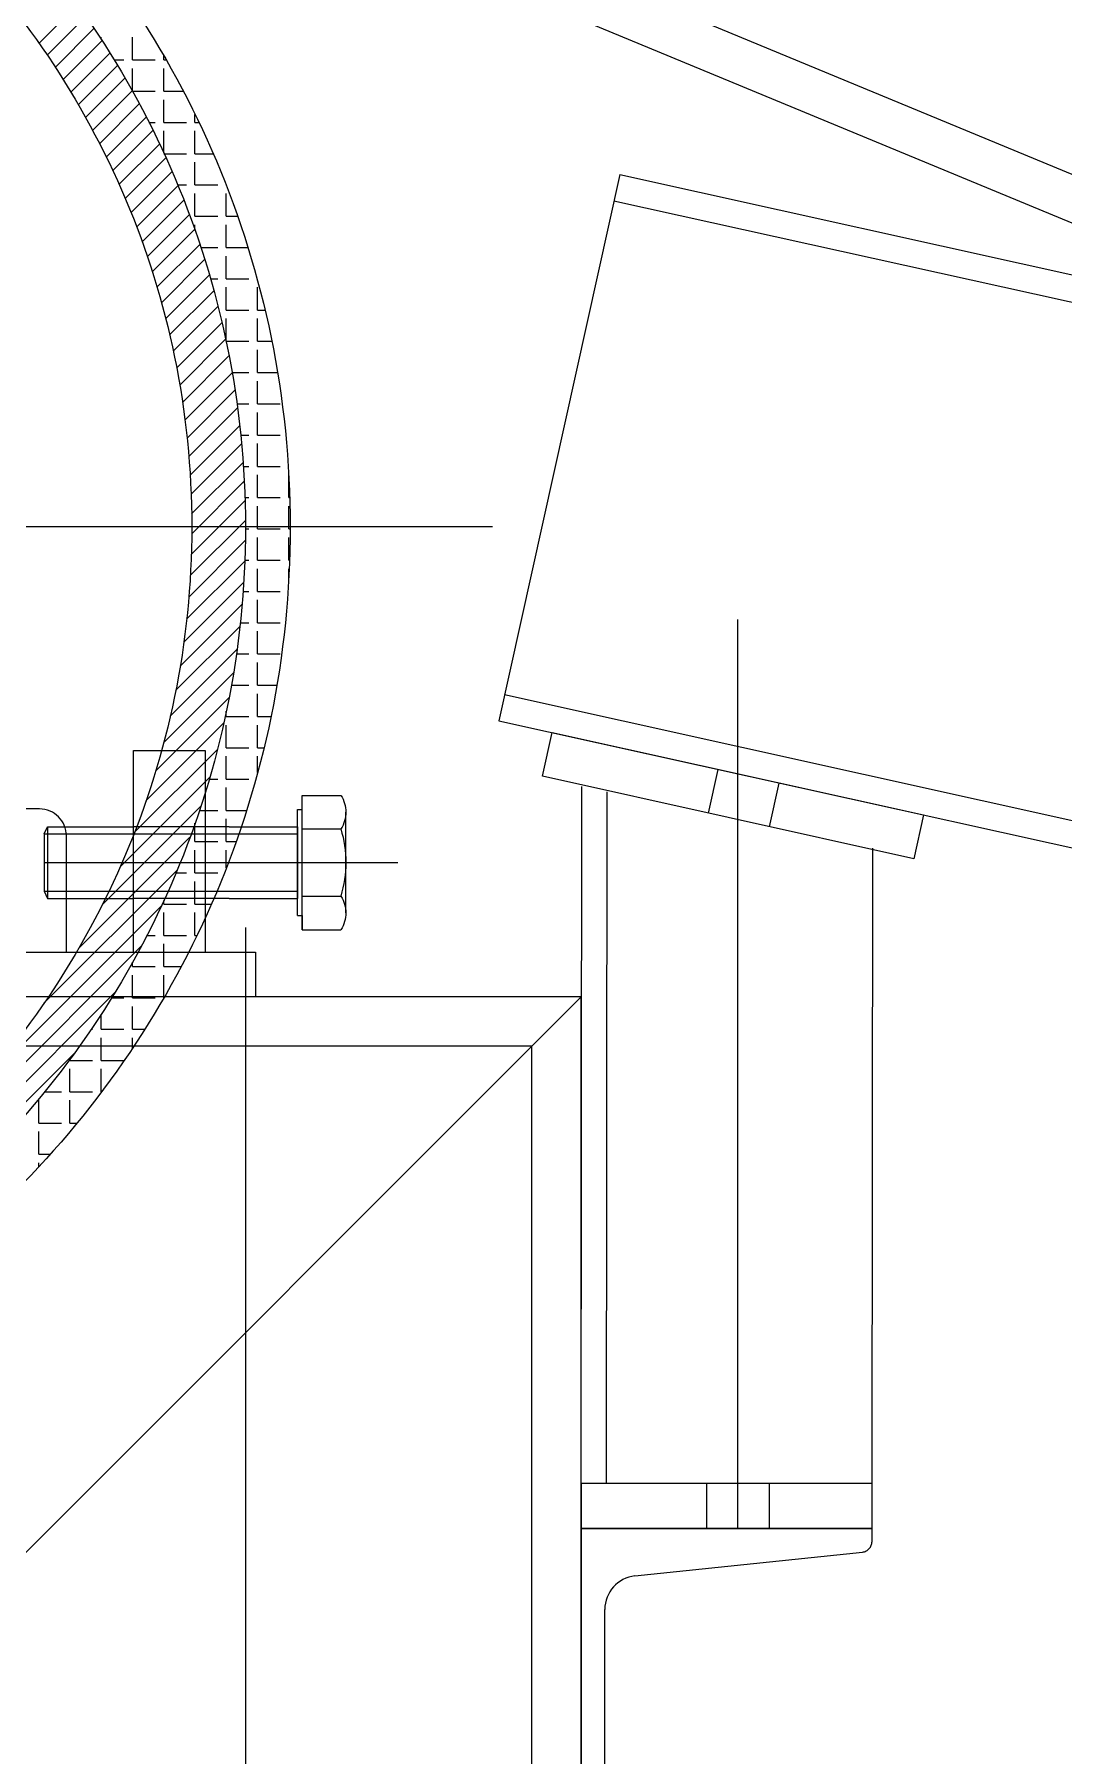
# Model space of a CAD drawing. Header units: inches. Extents: x 0 to 157513, y -28488 to 35640.
# Drawn here: x 11353.1 to 11583.1, y 19163.4 to 19547.9 of the extents above; entities that cross this region are included whole.
import ezdxf

# ---------------------------------------------------------------- set-up
doc = ezdxf.new("R2010")
doc.units = ezdxf.units.IN
doc.header["$LTSCALE"] = 400
doc.header["$MEASUREMENT"] = 0
doc.linetypes.add('PHANTOM', pattern=[2.5, 1.25, -0.25, 0.25, -0.25, 0.25, -0.25])
doc.layers.add('BF', color=8, linetype='PHANTOM')
doc.layers.add('BF STR', color=8, linetype='PHANTOM', lineweight=5)

# ---------------------------------------------------------------- blocks, each defined once
blk = doc.blocks.new('611bf4 strgaele')
at = {"layer": 'BF STR'}
for p, q in [((-268564.35, 33644.59, -169.38), (-266745.18, 32890.94, -640.43)), ((-268568.26, 33635.39, -169.38), (-266738.59, 32876.95, -640.43)), ((-268496.57, 33550.14, -169.38), (-268487.96, 33558.75, -169.38)), ((-268494.73, 33547.49, -169.38), (-268486.1, 33556.12, -169.38)), ((-268492.94, 33544.79, -169.38), (-268484.28, 33553.45, -169.38)), ((-268491.19, 33542.05, -169.38), (-268482.5, 33550.74, -169.38)), ((-268482.67, 33551.01, -169.38), (-268482.67, 33551.53, -169.38)), ((-268475.69, 33546.45, -169.38), (-268475.69, 33551.53, -169.38)), ((-268489.48, 33539.27, -169.38), (-268480.76, 33547.99, -169.38)), ((-268468.7, 33546.45, -169.38), (-268468.7, 33547.35, -169.38)), ((-268487.81, 33536.45, -169.38), (-268479.05, 33545.21, -169.38)), ((-268479.8, 33546.45, -169.38), (-268477.59, 33546.45, -169.38)), ((-268475.69, 33546.45, -169.38), (-268470.61, 33546.45, -169.38)), ((-268475.69, 33539.47, -169.38), (-268475.69, 33544.55, -169.38)), ((-268468.7, 33546.45, -169.38), (-268468.18, 33546.45, -169.38)), ((-268468.7, 33539.47, -169.38), (-268468.7, 33544.55, -169.38)), ((-268486.18, 33533.58, -169.38), (-268477.38, 33542.39, -169.38)), ((-268484.6, 33530.68, -169.38), (-268475.76, 33539.52, -169.38)), ((-268475.69, 33539.47, -169.38), (-268470.61, 33539.47, -169.38)), ((-268468.7, 33539.47, -169.38), (-268464.36, 33539.47, -169.38)), ((-268483.06, 33527.73, -169.38), (-268474.17, 33536.62, -169.38)), ((-268468.7, 33532.48, -169.38), (-268468.7, 33537.56, -169.38)), ((-268481.56, 33524.74, -169.38), (-268472.62, 33533.68, -169.38)), ((-268472.01, 33532.48, -169.38), (-268470.61, 33532.48, -169.38)), ((-268468.7, 33532.48, -169.38), (-268463.62, 33532.48, -169.38)), ((-268461.72, 33532.48, -169.38), (-268461.72, 33534.24, -169.38)), ((-268461.72, 33532.48, -169.38), (-268460.87, 33532.48, -169.38)), ((-268480.11, 33521.7, -169.38), (-268471.12, 33530.69, -169.38)), ((-268478.7, 33518.61, -169.38), (-268469.65, 33527.66, -169.38)), ((-268468.7, 33525.63, -169.38), (-268468.7, 33530.58, -169.38)), ((-268461.72, 33525.5, -169.38), (-268461.72, 33530.58, -169.38)), ((-268477.34, 33515.48, -169.38), (-268468.23, 33524.59, -169.38)), ((-268468.64, 33525.5, -169.38), (-268463.62, 33525.5, -169.38)), ((-268461.72, 33525.5, -169.38), (-268457.7, 33525.5, -169.38)), ((-268476.03, 33512.31, -169.38), (-268466.86, 33521.48, -169.38)), ((-268461.72, 33518.51, -169.38), (-268461.72, 33523.59, -169.38)), ((-268366.79, 33520.85, -10023.68), (-268393.85, 33398.81, -10023.68)), ((-268366.79, 33520.85, -10023.68), (-267399.83, 33306.48, -10023.68)), ((-268474.77, 33509.08, -169.38), (-268465.52, 33518.32, -169.38)), ((-268465.6, 33518.51, -169.38), (-268463.62, 33518.51, -169.38)), ((-268461.72, 33518.51, -169.38), (-268456.64, 33518.51, -169.38)), ((-268461.72, 33511.53, -169.38), (-268461.72, 33516.61, -169.38)), ((-268454.73, 33511.53, -169.38), (-268454.73, 33516.61, -169.38)), ((-268473.55, 33505.8, -169.38), (-268464.24, 33515.12, -169.38)), ((-268368.09, 33514.99, -10023.68), (-267399.83, 33300.33, -10023.68)), ((-268472.39, 33502.48, -169.38), (-268463, 33511.87, -169.38)), ((-268471.28, 33499.1, -169.38), (-268461.8, 33508.57, -169.38)), ((-268461.72, 33511.53, -169.38), (-268456.64, 33511.53, -169.38)), ((-268461.72, 33508.34, -169.38), (-268461.72, 33509.62, -169.38)), ((-268454.73, 33511.53, -169.38), (-268452.24, 33511.53, -169.38)), ((-268454.73, 33504.54, -169.38), (-268454.73, 33509.62, -169.38)), ((-268470.22, 33495.66, -169.38), (-268460.66, 33505.23, -169.38)), ((-268469.22, 33492.17, -169.38), (-268459.56, 33501.83, -169.38)), ((-268460.43, 33504.54, -169.38), (-268456.64, 33504.54, -169.38)), ((-268454.73, 33504.54, -169.38), (-268449.93, 33504.54, -169.38)), ((-268454.73, 33497.56, -169.38), (-268454.73, 33502.64, -169.38)), ((-268468.28, 33488.62, -169.38), (-268458.52, 33498.39, -169.38)), ((-268458.28, 33497.56, -169.38), (-268456.64, 33497.56, -169.38)), ((-268454.73, 33497.56, -169.38), (-268449.65, 33497.56, -169.38)), ((-268467.4, 33485.02, -169.38), (-268457.53, 33494.89, -169.38)), ((-268454.73, 33490.57, -169.38), (-268454.73, 33495.65, -169.38)), ((-268447.75, 33490.57, -169.38), (-268447.75, 33495.65, -169.38)), ((-268466.58, 33481.35, -169.38), (-268456.59, 33491.34, -169.38)), ((-268454.73, 33490.57, -169.38), (-268449.65, 33490.57, -169.38)), ((-268447.75, 33490.57, -169.38), (-268446.11, 33490.57, -169.38)), ((-268465.82, 33477.61, -169.38), (-268455.71, 33487.73, -169.38)), ((-268454.73, 33483.59, -169.38), (-268454.73, 33488.67, -169.38)), ((-268447.75, 33483.59, -169.38), (-268447.75, 33488.67, -169.38)), ((-268465.13, 33473.81, -169.38), (-268454.89, 33484.06, -169.38)), ((-268454.73, 33483.59, -169.38), (-268449.65, 33483.59, -169.38)), ((-268447.75, 33483.59, -169.38), (-268444.58, 33483.59, -169.38)), ((-268447.75, 33476.6, -169.38), (-268447.75, 33481.68, -169.38)), ((-268464.51, 33469.94, -169.38), (-268454.13, 33480.33, -169.38)), ((-268463.97, 33466, -169.38), (-268453.43, 33476.54, -169.38)), ((-268453.44, 33476.6, -169.38), (-268449.65, 33476.6, -169.38)), ((-268447.75, 33476.6, -169.38), (-268443.29, 33476.6, -169.38)), ((-268447.75, 33469.62, -169.38), (-268447.75, 33474.7, -169.38)), ((-268463.49, 33461.98, -169.38), (-268452.79, 33472.68, -169.38)), ((-268463.1, 33457.88, -169.38), (-268452.22, 33468.76, -169.38)), ((-268452.34, 33469.62, -169.38), (-268449.65, 33469.62, -169.38)), ((-268447.75, 33469.62, -169.38), (-268442.67, 33469.62, -169.38)), ((-268447.75, 33462.63, -169.38), (-268447.75, 33467.71, -169.38)), ((-268462.8, 33453.7, -169.38), (-268451.73, 33464.77, -169.38)), ((-268451.5, 33462.63, -169.38), (-268449.65, 33462.63, -169.38)), ((-268447.75, 33462.63, -169.38), (-268442.67, 33462.63, -169.38)), ((-268462.59, 33449.42, -169.38), (-268451.31, 33460.7, -169.38)), ((-268447.75, 33455.65, -169.38), (-268447.75, 33460.73, -169.38)), ((-268462.47, 33445.05, -169.38), (-268450.96, 33456.55, -169.38)), ((-268450.9, 33455.65, -169.38), (-268449.65, 33455.65, -169.38)), ((-268447.75, 33455.65, -169.38), (-268442.67, 33455.65, -169.38)), ((-268462.45, 33440.57, -169.38), (-268450.7, 33452.32, -169.38)), ((-268447.75, 33448.66, -169.38), (-268447.75, 33453.74, -169.38)), ((-268440.76, 33448.66, -169.38), (-268440.76, 33453.73, -169.38)), ((-268462.54, 33435.99, -169.38), (-268450.53, 33448, -169.38)), ((-268450.55, 33448.66, -169.38), (-268449.65, 33448.66, -169.38)), ((-268447.75, 33448.66, -169.38), (-268442.67, 33448.66, -169.38)), ((-268440.76, 33448.66, -169.38), (-268440.55, 33448.66, -169.38)), ((-268462.76, 33431.29, -169.38), (-268450.45, 33443.59, -169.38)), ((-268447.75, 33441.68, -169.38), (-268447.75, 33446.76, -169.38)), ((-268440.76, 33441.68, -169.38), (-268440.76, 33446.76, -169.38)), ((-268395.25, 33442.14, -169.38), (-268920.75, 33442.14, -169.38)), ((-268450.44, 33441.68, -169.38), (-268449.65, 33441.68, -169.38)), ((-268447.75, 33441.68, -169.38), (-268442.67, 33441.68, -169.38)), ((-268447.75, 33434.69, -169.38), (-268447.75, 33439.77, -169.38)), ((-268440.76, 33441.68, -169.38), (-268440.44, 33441.68, -169.38)), ((-268440.76, 33434.69, -169.38), (-268440.76, 33439.77, -169.38)), ((-268463.1, 33426.45, -169.38), (-268450.47, 33439.09, -169.38)), ((-268463.58, 33421.48, -169.38), (-268450.59, 33434.47, -169.38)), ((-268450.58, 33434.69, -169.38), (-268449.65, 33434.69, -169.38)), ((-268447.75, 33434.69, -169.38), (-268442.67, 33434.69, -169.38)), ((-268447.75, 33427.71, -169.38), (-268447.75, 33432.79, -169.38)), ((-268440.76, 33434.69, -169.38), (-268440.58, 33434.69, -169.38)), ((-268440.76, 33430.54, -169.38), (-268440.76, 33432.79, -169.38)), ((-268464.22, 33416.35, -169.38), (-268450.83, 33429.75, -169.38)), ((-268450.97, 33427.71, -169.38), (-268449.65, 33427.71, -169.38)), ((-268447.75, 33427.71, -169.38), (-268442.67, 33427.71, -169.38)), ((-268465.03, 33411.05, -169.38), (-268451.19, 33424.89, -169.38)), ((-268447.75, 33420.72, -169.38), (-268447.75, 33425.8, -169.38)), ((-268451.59, 33420.72, -169.38), (-268449.65, 33420.72, -169.38)), ((-268447.75, 33420.72, -169.38), (-268442.67, 33420.72, -169.38)), ((-268340.44, 33218.4, -169.38), (-268340.44, 33421.42, -169.38)), ((-268466.04, 33405.56, -169.38), (-268451.68, 33419.91, -169.38)), ((-268447.75, 33413.74, -169.38), (-268447.75, 33418.82, -169.38)), ((-268467.26, 33399.84, -169.38), (-268452.32, 33414.78, -169.38)), ((-268452.47, 33413.74, -169.38), (-268449.65, 33413.74, -169.38)), ((-268447.75, 33413.74, -169.38), (-268442.67, 33413.74, -169.38)), ((-268468.75, 33393.87, -169.38), (-268453.13, 33409.49, -169.38)), ((-268447.75, 33406.75, -169.38), (-268447.75, 33411.83, -169.38)), ((-268453.6, 33406.75, -169.38), (-268449.65, 33406.75, -169.38)), ((-268447.75, 33406.75, -169.38), (-268443.45, 33406.75, -169.38)), ((-268447.75, 33399.77, -169.38), (-268447.75, 33404.85, -169.38)), ((-268392.55, 33404.67, -10023.68), (-267399.83, 33184.59, -10023.68)), ((-268470.53, 33387.59, -169.38), (-268454.11, 33404.01, -169.38)), ((-268454.73, 33399.77, -169.38), (-268454.73, 33400.93, -169.38)), ((-268472.68, 33380.95, -169.38), (-268455.3, 33398.33, -169.38)), ((-268454.73, 33399.77, -169.38), (-268449.65, 33399.77, -169.38)), ((-268454.73, 33392.78, -169.38), (-268454.73, 33397.86, -169.38)), ((-268447.75, 33399.77, -169.38), (-268444.76, 33399.77, -169.38)), ((-268447.75, 33392.78, -169.38), (-268447.75, 33397.86, -169.38)), ((-268393.85, 33398.81, -10023.68), (-267399.83, 33178.44, -10023.68)), ((-268384.1, 33386.41, -162.75), (-268381.94, 33396.17, -162.75)), ((-268381.94, 33396.17, -162.75), (-268298.95, 33377.77, -162.75)), ((-268475.44, 33347.15, -169.38), (-268475.44, 33392.15, -169.38)), ((-268475.44, 33392.15, -169.38), (-268459.44, 33392.15, -169.38)), ((-268475.28, 33373.86, -169.38), (-268456.72, 33392.42, -169.38)), ((-268459.44, 33392.15, -169.38), (-268459.44, 33347.15, -169.38)), ((-268454.73, 33392.78, -169.38), (-268449.65, 33392.78, -169.38)), ((-268454.73, 33385.8, -169.38), (-268454.73, 33390.88, -169.38)), ((-268447.75, 33392.78, -169.38), (-268446.33, 33392.78, -169.38)), ((-268447.75, 33387.23, -169.38), (-268447.75, 33390.88, -169.38)), ((-268478.47, 33366.18, -169.38), (-268458.42, 33386.24, -169.38)), ((-268458.54, 33385.8, -169.38), (-268456.64, 33385.8, -169.38)), ((-268454.73, 33385.8, -169.38), (-268449.65, 33385.8, -169.38)), ((-268301.12, 33368.01, -162.75), (-268384.1, 33386.41, -162.75)), ((-268347, 33378.18, -10030.31), (-268344.84, 33387.95, -10030.31)), ((-268454.73, 33378.81, -169.38), (-268454.73, 33383.89, -169.38)), ((-268437.8, 33382.15, -169.38), (-268429.12, 33382.15, -169.38)), ((-268437.8, 33379, -169.38), (-268437.8, 33382.15, -169.38)), ((-268437.8, 33352.14, -169.38), (-268437.8, 33382.15, -169.38)), ((-268437.8, 33382.15, -169.38), (-268429.12, 33382.15, -169.38)), ((-268437.8, 33379, -169.38), (-268437.8, 33382.15, -169.38)), ((-268375.44, 33228.4, -169.38), (-268375.28, 33384.15, -10030.31)), ((-268369.74, 33228.4, -169.38), (-268369.58, 33382.94, -10030.31)), ((-268333.33, 33375.15, -10030.31), (-268331.17, 33384.91, -10030.31)), ((-268496.44, 33379.13, -169.38), (-268547.25, 33379.13, -169.38)), ((-268482.48, 33357.68, -169.38), (-268460.43, 33379.73, -169.38)), ((-268460.73, 33378.81, -169.38), (-268456.64, 33378.81, -169.38)), ((-268454.73, 33378.81, -169.38), (-268450.22, 33378.81, -169.38)), ((-268438.78, 33355.29, -169.38), (-268438.78, 33379, -169.38)), ((-268438.78, 33379, -169.38), (-268437.8, 33379, -169.38)), ((-268438.78, 33355.29, -169.38), (-268438.78, 33379, -169.38)), ((-268438.78, 33379, -169.38), (-268437.8, 33379, -169.38)), ((-268428.01, 33355.9, -169.38), (-268428.01, 33378.4, -169.38)), ((-268428.01, 33355.9, -169.38), (-268428.01, 33378.4, -169.38)), ((-268298.95, 33377.77, -162.75), (-268301.12, 33368.01, -162.75)), ((-268495.44, 33373.55, -169.38), (-268494.64, 33375.15, -169.38)), ((-268494.64, 33375.15, -169.38), (-268475.44, 33375.15, -169.38)), ((-268494.64, 33375.15, -169.38), (-268494.64, 33359.15, -169.38)), ((-268454.11, 33375.15, -169.38), (-268475.44, 33375.15, -169.38)), ((-268461.72, 33371.83, -169.38), (-268461.72, 33375.93, -169.38)), ((-268454.73, 33371.83, -169.38), (-268454.73, 33376.91, -169.38)), ((-268454.11, 33375.15, -169.38), (-268438.78, 33375.15, -169.38)), ((-268438.78, 33375.15, -169.38), (-268438.78, 33359.15, -169.38)), ((-268438.78, 33375.15, -169.38), (-268438.78, 33359.15, -169.38)), ((-268437.8, 33374.65, -169.38), (-268429.12, 33374.65, -169.38)), ((-268437.8, 33374.65, -169.38), (-268429.12, 33374.65, -169.38)), ((-268495.44, 33373.55, -169.38), (-268438.78, 33373.55, -169.38)), ((-268495.44, 33373.55, -169.38), (-268495.44, 33360.75, -169.38)), ((-268490.44, 33347.13, -169.38), (-268490.44, 33373.13, -169.38)), ((-268487.76, 33347.91, -169.38), (-268462.83, 33372.84, -169.38)), ((-268461.72, 33371.83, -169.38), (-268456.64, 33371.83, -169.38)), ((-268454.73, 33371.83, -169.38), (-268452.56, 33371.83, -169.38)), ((-268310.44, 33228.4, -169.38), (-268310.28, 33370.34, -10030.31)), ((-268495.44, 33367.15, -169.38), (-268429.55, 33367.15, -169.38)), ((-268495.44, 33367.15, -169.38), (-268438.78, 33367.15, -169.38)), ((-268482.11, 33367.15, -169.38), (-268440.78, 33367.15, -169.38)), ((-268475.44, 33367.15, -169.38), (-268423.44, 33367.15, -169.38)), ((-268470.45, 33367.15, -169.38), (-268416.39, 33367.15, -169.38)), ((-268470.45, 33367.15, -169.38), (-268416.39, 33367.15, -169.38)), ((-268461.72, 33364.84, -169.38), (-268461.72, 33369.92, -169.38)), ((-268454.73, 33365.99, -169.38), (-268454.73, 33369.92, -169.38)), ((-268495.46, 33335.72, -169.38), (-268465.73, 33365.45, -169.38)), ((-268465.98, 33364.84, -169.38), (-268463.62, 33364.84, -169.38)), ((-268461.72, 33364.84, -169.38), (-268456.64, 33364.84, -169.38)), ((-268461.72, 33357.86, -169.38), (-268461.72, 33362.94, -169.38)), ((-268495.44, 33360.75, -169.38), (-268438.78, 33360.75, -169.38)), ((-268495.44, 33360.75, -169.38), (-268494.64, 33359.15, -169.38)), ((-268494.64, 33359.15, -169.38), (-268475.44, 33359.15, -169.38)), ((-268454.11, 33359.15, -169.38), (-268475.44, 33359.15, -169.38)), ((-268468.7, 33357.86, -169.38), (-268468.7, 33358.65, -169.38)), ((-268454.11, 33359.15, -169.38), (-268438.78, 33359.15, -169.38)), ((-268437.8, 33359.65, -169.38), (-268429.12, 33359.65, -169.38)), ((-268437.8, 33359.65, -169.38), (-268429.12, 33359.65, -169.38)), ((-268565.73, 33260.97, -169.38), (-268469.27, 33357.42, -169.38)), ((-268468.7, 33357.86, -169.38), (-268463.62, 33357.86, -169.38)), ((-268468.7, 33350.87, -169.38), (-268468.7, 33355.95, -169.38)), ((-268461.72, 33357.86, -169.38), (-268458.1, 33357.86, -169.38)), ((-268461.72, 33350.87, -169.38), (-268461.72, 33355.95, -169.38)), ((-268438.78, 33355.29, -169.38), (-268437.8, 33355.29, -169.38)), ((-268438.78, 33355.29, -169.38), (-268437.8, 33355.29, -169.38)), ((-268437.8, 33355.29, -169.38), (-268437.8, 33352.14, -169.38)), ((-268472.48, 33350.87, -169.38), (-268470.61, 33350.87, -169.38)), ((-268468.7, 33350.87, -169.38), (-268463.62, 33350.87, -169.38)), ((-268461.72, 33350.87, -169.38), (-268461.31, 33350.87, -169.38)), ((-268450.44, 33352.63, -169.38), (-268450.44, 32898.05, -169.38)), ((-268437.8, 33352.14, -169.38), (-268429.12, 33352.14, -169.38)), ((-268852.69, 33347.13, -169.38), (-268448.19, 33347.13, -169.38)), ((-268810.44, 33347.13, -169.38), (-268490.44, 33347.13, -169.38)), ((-268556.77, 33265.43, -169.38), (-268473.74, 33348.47, -169.38)), ((-268468.7, 33343.89, -169.38), (-268468.7, 33348.97, -169.38)), ((-268448.19, 33347.13, -169.38), (-268448.19, 33337.13, -169.38)), ((-268475.69, 33343.89, -169.38), (-268475.69, 33344.87, -169.38)), ((-268475.69, 33343.89, -169.38), (-268470.61, 33343.89, -169.38)), ((-268468.7, 33343.89, -169.38), (-268464.85, 33343.89, -169.38)), ((-268475.69, 33336.9, -169.38), (-268475.69, 33341.98, -169.38)), ((-268468.7, 33336.92, -169.38), (-268468.7, 33341.98, -169.38)), ((-268375.44, 33337.13, -169.38), (-269025.19, 33337.13, -169.38)), ((-268448.19, 33337.13, -169.38), (-268852.69, 33337.13, -169.38)), ((-268546.35, 33271.36, -169.38), (-268479.67, 33338.04, -169.38)), ((-268525.44, 33187.13, -169.38), (-268375.44, 33337.13, -169.38)), ((-268480.37, 33336.9, -169.38), (-268477.59, 33336.9, -169.38)), ((-268475.69, 33336.9, -169.38), (-268470.61, 33336.9, -169.38)), ((-268375.44, 32910.13, -169.38), (-268375.44, 33337.13, -169.38)), ((-268482.67, 33329.92, -169.38), (-268482.67, 33333.26, -169.38)), ((-268475.69, 33329.92, -169.38), (-268475.69, 33335, -169.38)), ((-268484.9, 33329.92, -169.38), (-268484.58, 33329.92, -169.38)), ((-268482.67, 33329.92, -169.38), (-268477.59, 33329.92, -169.38)), ((-268482.67, 33322.93, -169.38), (-268482.67, 33328.01, -169.38)), ((-268475.69, 33329.92, -169.38), (-268472.94, 33329.92, -169.38)), ((-268475.69, 33325.69, -169.38), (-268475.69, 33328.01, -169.38)), ((-268386.44, 33326.13, -169.38), (-269025.19, 33326.13, -169.38)), ((-268532.89, 33280.33, -169.38), (-268488.64, 33324.58, -169.38)), ((-268386.44, 32910.13, -169.38), (-268386.44, 33326.13, -169.38)), ((-268489.66, 33322.93, -169.38), (-268489.66, 33323.19, -169.38)), ((-268489.66, 33322.93, -169.38), (-268484.58, 33322.93, -169.38)), ((-268489.66, 33315.95, -169.38), (-268489.66, 33321.03, -169.38)), ((-268482.67, 33322.93, -169.38), (-268477.59, 33322.93, -169.38)), ((-268482.67, 33315.95, -169.38), (-268482.67, 33321.03, -169.38)), ((-268496.64, 33308.96, -169.38), (-268496.64, 33314.04, -169.38)), ((-268495.28, 33315.95, -169.38), (-268491.56, 33315.95, -169.38)), ((-268489.66, 33315.95, -169.38), (-268484.58, 33315.95, -169.38)), ((-268489.66, 33308.96, -169.38), (-268489.66, 33314.04, -169.38)), ((-268482.67, 33315.95, -169.38), (-268482.59, 33315.95, -169.38)), ((-268496.64, 33308.96, -169.38), (-268491.56, 33308.96, -169.38)), ((-268489.66, 33308.96, -169.38), (-268488.07, 33308.96, -169.38)), ((-268496.64, 33301.98, -169.38), (-268496.64, 33307.06, -169.38)), ((-268489.66, 33307.05, -169.38), (-268489.66, 33307.06, -169.38)), ((-268496.64, 33301.98, -169.38), (-268494.06, 33301.98, -169.38)), ((-268496.64, 33299.15, -169.38), (-268496.64, 33300.07, -169.38)), ((-269025.44, 33262.13, -169.38), (-268450.44, 33262.13, -169.38)), ((-268310.44, 33228.4, -169.38), (-268375.44, 33228.4, -169.38)), ((-268375.44, 33228.4, -169.38), (-268375.44, 33218.4, -169.38)), ((-268347.44, 33228.4, -169.38), (-268347.44, 33218.4, -169.38)), ((-268333.44, 33228.4, -169.38), (-268333.44, 33218.4, -169.38)), ((-268310.44, 33218.4, -169.38), (-268310.44, 33228.4, -169.38)), ((-268375.44, 33218.4, -169.38), (-268310.44, 33218.4, -169.38)), ((-268310.44, 33218.4, -169.38), (-268375.44, 33218.4, -169.38)), ((-268375.44, 33218.4, -169.38), (-268375.44, 33093.4, -169.38)), ((-268310.44, 33215.5, -169.38), (-268310.44, 33218.4, -169.38)), ((-268363.43, 33207.77, -169.38), (-268312.59, 33213.11, -169.38)), ((-268370.14, 33111.49, -169.38), (-268370.14, 33200.31, -169.38))]:
    blk.add_line(p, q, dxfattribs=at)
for radius in [210, 200, 188]:
    blk.add_circle((-268650.44, 33442.14, -169.38), radius, dxfattribs=at)
for centre, radius, start, end in [((-268496.44, 33373.13, -169.38), 6, 0, 90), ((-268496.44, 33373.13, -169.38), 6, 0, 90), ((-268312.84, 33215.5, -169.38), 2.4, 276, 0), ((-268362.64, 33200.31, -169.38), 7.5, 96, 180)]:
    blk.add_arc(centre, radius, start, end, dxfattribs=at)
at = {"layer": 'BF STR', "extrusion": (0, 0, -1)}
for centre, major_axis, start_param, end_param in [((-268434.92, 33378.4, -169.38), (4.89, 4.89), 0.211757, 1.359039), ((-268434.92, 33378.4, -169.38), (4.89, 4.89), 0.211757, 1.359039), ((-268454, 33367.15, -169.38), (25.98, 0.02), -0.292066, 0.29362), ((-268454, 33367.15, -169.38), (25.98, 0.02), -0.292066, 0.29362), ((-268434.92, 33355.9, -169.38), (4.89, 4.89), 0.211757, 1.359039)]:
    blk.add_ellipse(centre, major_axis=major_axis, ratio=1, start_param=start_param, end_param=end_param, dxfattribs=at)

msp = doc.modelspace()

# ---------------------------------------------------------------- block references
at = {"layer": 'BF'}
msp.add_blockref('611bf4 strgaele', (279850.69, -14004.25, 169.38), dxfattribs=at)

doc.saveas('drawing.dxf')
